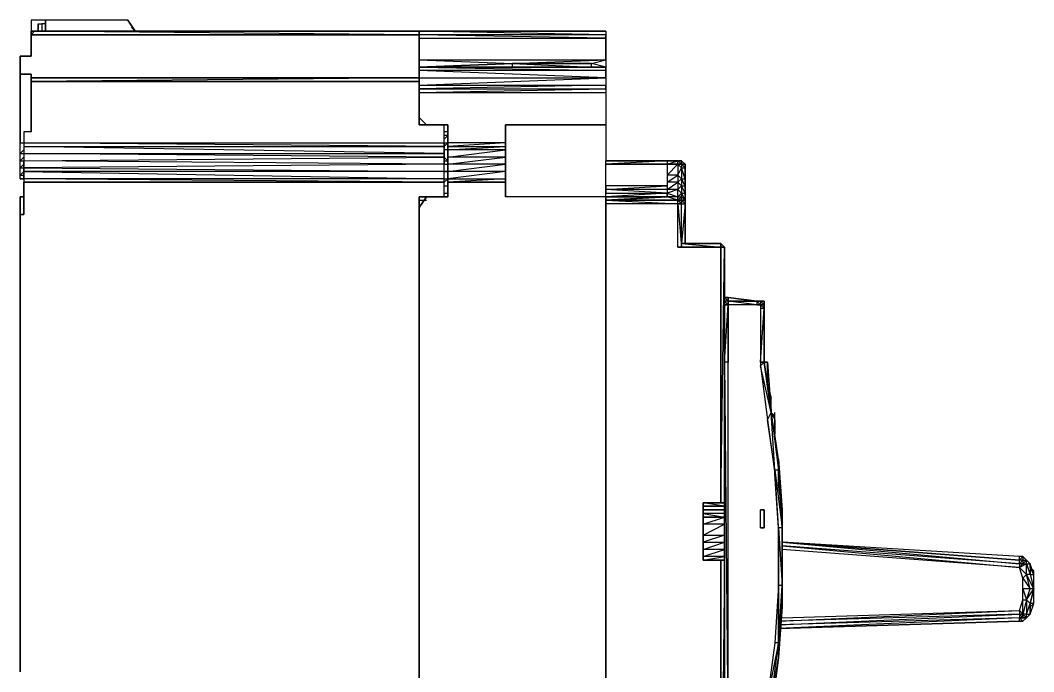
# Model space of a CAD drawing. Extents: x 0 to 125, y 0 to 161.
# Drawn here: x 0 to 125.3, y 80.5 to 161 of the extents above; entities that cross this region are included whole.
import ezdxf

# ---------------------------------------------------------------- set-up
doc = ezdxf.new("R2010")
doc.units = 0

# ---------------------------------------------------------------- blocks, each defined once
blk = doc.blocks.new('cvs-2')
at = {"flags": 128}
for points in [[(-24184.15, 27772.13), (-24184.15, 27772.58), (-24185.93, 27772.58), (-24185.93, 27771.24), (-24185.04, 27771.24), (-24185.04, 27772.13), (-24184.6, 27772.13)], [(-24173.94, 27772.58), (-24184.15, 27772.58), (-24185.93, 27772.58), (-24185.93, 27771.24), (-24185.93, 27770.8), (-24185.93, 27770.36)], [(-24173.94, 27772.58), (-24184.15, 27772.58), (-24184.15, 27772.13), (-24184.6, 27772.13), (-24184.6, 27771.24)], [(-24185.49, 27771.24), (-24185.93, 27770.8), (-24185.49, 27771.24), (-24185.93, 27771.24), (-24185.93, 27770.8), (-24185.93, 27768.14), (-24187.26, 27768.14), (-24187.26, 27765.91), (-24185.93, 27765.91), (-24185.93, 27765.47), (-24185.93, 27765.03), (-24185.93, 27758.78)], [(-24173.94, 27765.47), (-24185.93, 27765.47), (-24185.93, 27765.91), (-24187.26, 27765.91), (-24187.26, 27768.14), (-24185.93, 27768.14), (-24185.93, 27770.8), (-24137.93, 27770.8), (-24185.93, 27770.8)], [(-24137.93, 27771.24), (-24137.93, 27759.67), (-24137.04, 27759.67), (-24137.93, 27759.67), (-24137.93, 27765.03), (-24185.93, 27765.03), (-24185.93, 27758.78), (-24186.82, 27758.78), (-24186.82, 27757.45), (-24186.82, 27757), (-24186.82, 27756.11), (-24186.82, 27755.23), (-24186.82, 27754.34), (-24186.82, 27753.89), (-24186.82, 27753), (-24186.82, 27752.56), (-24186.82, 27748.56), (-24186.82, 27752.56), (-24161.05, 27752.56)], [(-24185.93, 27770.8), (-24137.93, 27770.8), (-24185.49, 27771.24)], [(-24185.93, 27770.36), (-24185.93, 27770.8), (-24185.93, 27771.24)], [(-24137.93, 27770.8), (-24137.93, 27765.47), (-24149.95, 27765.47), (-24161.94, 27765.47), (-24185.93, 27765.47), (-24173.94, 27765.47), (-24161.94, 27765.47)], [(-24137.93, 27770.8), (-24137.93, 27771.24), (-24185.49, 27771.24), (-24137.93, 27771.24), (-24185.49, 27771.24), (-24137.93, 27771.24), (-24185.49, 27771.24)], [(-24137.93, 27770.36), (-24137.93, 27767.69), (-24114.83, 27767.69), (-24114.83, 27770.36), (-24114.83, 27770.8), (-24137.93, 27770.8), (-24137.93, 27771.24), (-24114.83, 27771.24), (-24114.83, 27770.8), (-24114.83, 27770.36), (-24114.83, 27767.69), (-24114.83, 27766.8), (-24114.83, 27766.36), (-24114.83, 27765.47), (-24114.83, 27764.58), (-24114.83, 27764.11), (-24114.83, 27763.67), (-24114.83, 27759.67), (-24114.83, 27755.23)], [(-24137.93, 27771.24), (-24137.93, 27770.8), (-24137.93, 27770.36), (-24137.93, 27767.69), (-24137.93, 27766.8), (-24126.38, 27767.25)], [(-24187.26, 27753), (-24187.26, 27753.45), (-24187.26, 27754.34), (-24187.26, 27755.23), (-24187.26, 27756.11), (-24187.26, 27757.45), (-24187.26, 27766.8), (-24187.26, 27767.25)], [(-24187.26, 27767.25), (-24187.26, 27766.8), (-24187.26, 27757.45)], [(-24137.93, 27767.69), (-24126.38, 27767.25), (-24114.83, 27767.69)], [(-24137.93, 27767.69), (-24137.93, 27766.8)], [(-24137.93, 27766.8), (-24114.83, 27766.36), (-24114.83, 27766.8), (-24116.6, 27766.8), (-24126.38, 27766.8), (-24126.38, 27767.25)], [(-24114.83, 27765.47), (-24114.83, 27766.36), (-24137.93, 27766.36), (-24137.93, 27766.8), (-24137.93, 27766.36), (-24137.93, 27765.47), (-24137.93, 27764.58), (-24114.83, 27765.47), (-24114.83, 27764.58)], [(-24126.38, 27767.25), (-24116.6, 27767.25), (-24114.83, 27767.69), (-24114.83, 27766.8), (-24116.6, 27767.25)], [(-24126.38, 27767.25), (-24116.6, 27767.25)], [(-24185.93, 27765.03), (-24137.93, 27765.03), (-24137.93, 27765.47)], [(-24149.95, 27765.47), (-24185.93, 27765.47), (-24137.93, 27765.47)], [(-24137.93, 27765.47), (-24137.93, 27764.58), (-24137.93, 27764.11)], [(-24137.93, 27764.11), (-24114.83, 27764.11), (-24114.83, 27764.58)], [(-24137.93, 27760.56), (-24137.93, 27763.67), (-24114.83, 27763.67)], [(-24137.93, 27760.56), (-24137.04, 27759.67), (-24134.37, 27759.67), (-24134.37, 27757.45)], [(-24187.26, 27692.06), (-24187.26, 27716.97), (-24187.26, 27748.56), (-24186.82, 27748.56), (-24187.26, 27748.56), (-24187.26, 27750.78), (-24186.82, 27750.78), (-24187.26, 27750.78), (-24187.26, 27748.56), (-24187.26, 27716.97), (-24187.26, 27692.06)], [(-24137.93, 27668.05), (-24137.93, 27750.78), (-24137.93, 27749.45), (-24137.93, 27668.49)], [(-24137.93, 27668.49), (-24137.93, 27749.45), (-24137.04, 27750.78), (-24134.37, 27750.78), (-24134.37, 27752.56), (-24127.26, 27752.56), (-24127.26, 27753), (-24134.37, 27752.56), (-24134.37, 27753), (-24127.26, 27753), (-24127.26, 27753.89), (-24134.37, 27753.89), (-24127.26, 27754.78), (-24127.26, 27753.89), (-24127.26, 27754.78), (-24134.37, 27754.78), (-24127.26, 27755.67), (-24127.26, 27754.78), (-24127.26, 27755.67), (-24134.37, 27755.67), (-24127.26, 27756.56), (-24127.26, 27755.67), (-24127.26, 27756.56), (-24134.37, 27756.56), (-24127.26, 27757), (-24127.26, 27756.56), (-24127.26, 27757), (-24127.26, 27757.45), (-24127.26, 27759.67), (-24127.26, 27750.78), (-24127.26, 27752.56), (-24134.37, 27752.56), (-24127.26, 27752.56), (-24127.26, 27753), (-24127.26, 27753.89), (-24134.37, 27753), (-24134.37, 27753.89), (-24134.37, 27754.78), (-24134.37, 27755.67), (-24134.37, 27756.56), (-24134.37, 27757), (-24127.26, 27757), (-24127.26, 27757.45), (-24134.37, 27757), (-24134.37, 27757.45), (-24134.37, 27757), (-24134.37, 27756.56), (-24134.82, 27756.56)], [(-24137.93, 27750.78), (-24134.82, 27750.78), (-24136.15, 27750.78), (-24134.82, 27750.78), (-24134.82, 27752.56), (-24134.82, 27753), (-24134.82, 27753.89), (-24134.82, 27754.78), (-24134.82, 27755.67), (-24134.82, 27756.11), (-24134.82, 27757), (-24134.82, 27757.45), (-24134.82, 27759.67)], [(-24134.82, 27757.45), (-24134.82, 27759.67), (-24136.15, 27759.67)], [(-24127.26, 27759.67), (-24114.83, 27759.67), (-24114.83, 27755.23)], [(-24186.82, 27758.78), (-24186.82, 27757.45)], [(-24134.37, 27758.78), (-24134.82, 27758.78)], [(-24134.82, 27757.89), (-24134.37, 27758.34), (-24134.82, 27758.34)], [(-24186.82, 27756.56), (-24187.26, 27756.11), (-24187.26, 27757.45), (-24186.82, 27757.45)], [(-24186.82, 27757.45), (-24186.82, 27757)], [(-24186.82, 27757), (-24186.82, 27756.11)], [(-24134.82, 27757.45), (-24134.37, 27757.45), (-24134.82, 27757)], [(-24186.82, 27755.67), (-24187.26, 27755.23), (-24187.26, 27756.11), (-24186.82, 27756.11)], [(-24186.82, 27756.11), (-24186.82, 27755.23)], [(-24134.82, 27755.23), (-24134.37, 27755.23), (-24134.82, 27755.67)], [(-24134.37, 27756.56), (-24134.37, 27755.67), (-24134.37, 27754.78), (-24134.37, 27753.89), (-24134.37, 27753), (-24134.37, 27752.56), (-24134.37, 27750.78)], [(-24186.82, 27754.78), (-24187.26, 27754.34), (-24187.26, 27755.23), (-24186.82, 27755.23)], [(-24186.82, 27753.89), (-24187.26, 27753.45), (-24187.26, 27754.34), (-24186.82, 27754.34)], [(-24186.82, 27753.89), (-24186.82, 27754.34), (-24134.82, 27753.89), (-24134.82, 27754.78), (-24186.82, 27754.34), (-24186.82, 27755.23)], [(-24134.82, 27754.78), (-24134.37, 27754.78)], [(-24114.83, 27662.27), (-24114.83, 27662.72), (-24114.83, 27749.89), (-24114.83, 27750.34), (-24114.83, 27750.78), (-24114.83, 27751.23), (-24114.83, 27751.67), (-24114.83, 27752.12), (-24114.83, 27754.78), (-24114.83, 27755.23), (-24107.27, 27755.23), (-24114.83, 27754.78)], [(-24107.27, 27752.12), (-24114.83, 27752.12), (-24114.83, 27754.78), (-24114.83, 27755.23), (-24107.27, 27755.23), (-24114.83, 27755.23)], [(-24107.27, 27754.78), (-24107.27, 27753.45), (-24105.94, 27754.78), (-24105.94, 27753.45), (-24107.27, 27753.45), (-24107.27, 27752.56), (-24105.94, 27753.45), (-24105.94, 27752.56), (-24107.27, 27752.56), (-24107.27, 27751.67), (-24114.83, 27751.67), (-24107.27, 27752.12)], [(-24107.27, 27755.23), (-24107.27, 27754.78), (-24107.27, 27753.45), (-24107.27, 27752.56), (-24107.27, 27751.67), (-24107.27, 27751.23), (-24107.27, 27750.78)], [(-24107.27, 27754.78), (-24105.94, 27754.78), (-24105.94, 27755.23)], [(-24105.05, 27745.01), (-24100.61, 27745.01), (-24105.5, 27745.01), (-24100.61, 27744.56), (-24105.94, 27744.56), (-24105.5, 27744.56), (-24105.5, 27745.01), (-24105.5, 27749.89), (-24105.05, 27749.89), (-24105.5, 27745.01), (-24105.05, 27745.01), (-24105.05, 27749.89), (-24105.05, 27745.01), (-24105.05, 27749.89), (-24105.05, 27750.34), (-24105.05, 27750.78), (-24105.05, 27751.67), (-24105.05, 27752.56), (-24105.05, 27753.45), (-24105.05, 27754.34), (-24105.05, 27754.78), (-24105.5, 27755.23)], [(-24105.05, 27754.34), (-24105.05, 27753), (-24105.5, 27754.34), (-24105.05, 27754.34), (-24105.5, 27754.78), (-24105.94, 27754.78)], [(-24105.05, 27754.34), (-24105.5, 27754.78), (-24105.5, 27755.23)], [(-24105.5, 27754.78), (-24105.5, 27755.23)], [(-24105.05, 27754.78), (-24105.5, 27755.23)], [(-24105.05, 27754.34), (-24105.05, 27754.78)], [(-24187.26, 27753), (-24187.26, 27753.45), (-24186.82, 27753.45)], [(-24134.82, 27752.56), (-24134.82, 27753), (-24186.82, 27753), (-24186.82, 27753.89)], [(-24134.82, 27753), (-24134.37, 27753), (-24134.82, 27752.56)], [(-24161.05, 27752.56), (-24186.82, 27752.56)], [(-24136.15, 27633.37), (-24137.93, 27633.37), (-24137.93, 27656.05), (-24132.15, 27656.5), (-24132.15, 27656.94), (-24131.71, 27656.94), (-24131.71, 27667.16), (-24132.15, 27667.6), (-24137.93, 27668.05), (-24137.93, 27750.78), (-24134.82, 27750.78), (-24134.82, 27752.56)], [(-24134.82, 27752.12), (-24134.37, 27752.12)], [(-24114.83, 27750.78), (-24114.83, 27662.72), (-24114.83, 27662.27), (-24131.71, 27662.27), (-24131.71, 27662.72), (-24131.71, 27667.16), (-24131.71, 27662.72), (-24114.83, 27662.72), (-24114.83, 27750.78), (-24127.26, 27750.78), (-24127.26, 27752.56)], [(-24114.83, 27752.12), (-24114.83, 27751.67)], [(-24107.27, 27751.67), (-24105.94, 27752.56), (-24105.94, 27751.67), (-24107.27, 27751.67), (-24107.27, 27751.23)], [(-24134.37, 27750.78), (-24137.04, 27750.78), (-24137.93, 27749.45)], [(-24134.82, 27751.23), (-24134.37, 27751.23)], [(-24114.83, 27750.78), (-24127.26, 27750.78)], [(-24107.27, 27751.23), (-24114.83, 27751.67), (-24114.83, 27751.23)], [(-24105.94, 27750.34), (-24105.94, 27750.78), (-24107.27, 27750.78), (-24107.27, 27751.23)], [(-24105.5, 27750.78), (-24105.05, 27750.34), (-24105.5, 27751.23), (-24105.05, 27751.23), (-24105.05, 27750.34)], [(-24137.93, 27750.34), (-24137.04, 27750.34)], [(-24105.94, 27749.89), (-24105.94, 27750.34), (-24114.83, 27750.34)], [(-24114.83, 27749.89), (-24114.83, 27750.34), (-24105.94, 27749.89), (-24105.5, 27749.89), (-24105.5, 27750.34)], [(-24105.94, 27744.56), (-24105.94, 27749.89), (-24114.83, 27749.89), (-24114.83, 27662.72)], [(-24105.5, 27750.34), (-24105.05, 27750.34), (-24105.05, 27749.89), (-24105.05, 27745.01)], [(-24114.83, 27662.27), (-24114.83, 27662.72), (-24100.61, 27662.72), (-24100.61, 27705.86), (-24102.83, 27705.86), (-24102.83, 27712.97), (-24100.61, 27712.97), (-24100.61, 27744.56)], [(-24102.83, 27705.86), (-24100.61, 27705.86), (-24100.17, 27705.86), (-24100.17, 27712.97), (-24100.17, 27744.56), (-24100.61, 27745.01), (-24100.61, 27744.56), (-24100.61, 27745.01), (-24105.05, 27745.01), (-24100.61, 27745.01), (-24105.05, 27745.01), (-24100.61, 27745.01), (-24100.17, 27744.56), (-24100.61, 27744.56)], [(-24099.72, 27737.87), (-24099.72, 27738.32), (-24100.17, 27738.32)], [(-24096.17, 27737.87), (-24099.72, 27737.87), (-24096.17, 27737.87), (-24099.72, 27738.32), (-24096.17, 27737.87), (-24095.72, 27737.87), (-24096.17, 27737.87), (-24095.72, 27737.87), (-24095.72, 27737.43)], [(-24100.17, 27730.32), (-24100.17, 27737.43)], [(-24096.17, 27737.43), (-24099.72, 27737.43)], [(-24095.72, 27737.43), (-24096.17, 27737.87), (-24095.72, 27737.87)], [(-24095.28, 27737.43), (-24095.72, 27737.87)], [(-24095.72, 27736.99), (-24095.72, 27730.32), (-24095.72, 27729.88), (-24094.84, 27723.21), (-24093.95, 27716.52), (-24093.5, 27709.42), (-24093.5, 27702.75), (-24093.95, 27695.64), (-24094.84, 27688.95), (-24095.72, 27682.29), (-24095.28, 27681.85), (-24095.28, 27672.52)], [(-24095.28, 27730.32), (-24095.72, 27730.32), (-24095.28, 27736.99)], [(-24095.28, 27737.43), (-24095.28, 27736.99)], [(-24099.72, 27664.5), (-24099.72, 27664.94), (-24099.72, 27664.5), (-24100.17, 27664.5), (-24099.72, 27664.94), (-24100.17, 27664.94), (-24100.17, 27681.85), (-24099.72, 27664.94), (-24099.72, 27681.85), (-24100.17, 27681.85), (-24100.17, 27730.32), (-24100.17, 27718.33)], [(-24093.5, 27702.75), (-24093.5, 27709.42), (-24093.5, 27709.86), (-24093.95, 27716.52), (-24093.95, 27716.97), (-24094.84, 27723.21), (-24094.39, 27724.1), (-24095.72, 27729.88)], [(-24094.39, 27724.1), (-24095.28, 27730.32)], [(-24094.39, 27724.1), (-24094.84, 27727.66), (-24094.84, 27730.32)], [(-24094.39, 27724.1), (-24094.84, 27730.32)], [(-24094.39, 27724.55), (-24094.39, 27725.88)], [(-24094.39, 27724.1), (-24094.39, 27724.55)], [(-24093.95, 27723.66), (-24094.39, 27724.1), (-24093.95, 27723.21)], [(-24093.5, 27716.97), (-24093.5, 27718.33), (-24094.39, 27724.1)], [(-24093.95, 27721.88), (-24093.95, 27723.21), (-24093.95, 27724.1)], [(-24093.5, 27718.33), (-24093.95, 27721.44), (-24093.95, 27723.21), (-24093.95, 27721.88)], [(-24102.83, 27712.53), (-24100.17, 27712.53), (-24100.17, 27712.97)], [(-24102.83, 27708.08), (-24102.83, 27707.2), (-24100.17, 27708.08), (-24100.17, 27707.2), (-24102.83, 27707.2), (-24102.83, 27706.31), (-24100.17, 27707.2), (-24100.17, 27706.31), (-24102.83, 27706.31), (-24102.83, 27705.86), (-24100.17, 27706.31), (-24100.17, 27705.86), (-24102.83, 27705.86), (-24102.83, 27712.97)], [(-24100.17, 27711.64), (-24100.17, 27712.08), (-24102.83, 27712.08), (-24100.17, 27712.08), (-24100.17, 27712.53), (-24102.83, 27712.53), (-24100.17, 27712.53)], [(-24102.83, 27712.08), (-24100.17, 27712.08)], [(-24095.72, 27709.86), (-24095.72, 27712.08)], [(-24095.28, 27712.08), (-24095.28, 27709.86)], [(-24095.28, 27709.86), (-24095.28, 27712.08)], [(-24102.83, 27705.86), (-24102.83, 27706.31), (-24102.83, 27707.2), (-24102.83, 27708.08), (-24102.83, 27708.97), (-24102.83, 27709.42), (-24102.83, 27709.86), (-24102.83, 27710.75), (-24102.83, 27711.19)], [(-24100.17, 27710.3), (-24100.17, 27711.19)], [(-24102.83, 27708.97), (-24100.17, 27708.97), (-24100.17, 27710.3)], [(-24062.82, 27705.86), (-24063.27, 27706.31), (-24063.71, 27706.31), (-24093.06, 27708.08), (-24063.71, 27705.42), (-24093.06, 27707.64), (-24063.71, 27704.97), (-24093.06, 27707.2)], [(-24063.27, 27706.31), (-24063.71, 27706.31), (-24093.06, 27708.08)], [(-24114.83, 27662.72), (-24100.61, 27662.72), (-24100.17, 27662.72), (-24100.17, 27705.86), (-24100.17, 27662.72)], [(-24100.17, 27705.86), (-24100.61, 27705.86)], [(-24063.71, 27705.42), (-24063.71, 27705.86), (-24063.71, 27706.31)], [(-24063.27, 27705.86), (-24063.71, 27705.86), (-24063.27, 27706.31), (-24063.27, 27705.86), (-24062.82, 27705.86), (-24063.27, 27706.31), (-24062.82, 27705.86)], [(-24063.71, 27705.42), (-24063.27, 27705.86), (-24063.27, 27705.42), (-24062.82, 27705.42), (-24063.71, 27704.97), (-24062.82, 27704.09), (-24062.82, 27705.42), (-24062.38, 27705.42), (-24062.82, 27705.86)], [(-24063.27, 27698.75), (-24063.27, 27699.2), (-24062.82, 27698.75), (-24063.27, 27698.31), (-24062.82, 27698.75), (-24062.82, 27699.2), (-24062.38, 27699.2), (-24062.38, 27699.64), (-24062.38, 27700.09), (-24061.93, 27700.53), (-24061.93, 27701.86), (-24061.93, 27702.31), (-24061.93, 27702.75), (-24061.93, 27704.09), (-24061.93, 27704.53), (-24062.38, 27704.97), (-24062.38, 27705.42)], [(-24062.38, 27704.09), (-24061.93, 27704.09), (-24062.38, 27705.42), (-24062.38, 27704.09), (-24061.93, 27702.31), (-24062.38, 27700.53)], [(-24062.38, 27699.2), (-24062.38, 27700.09), (-24061.93, 27700.53), (-24061.93, 27702.31), (-24061.93, 27704.09), (-24062.38, 27704.97), (-24062.38, 27705.42)], [(-24062.82, 27700.98), (-24062.38, 27702.31), (-24062.82, 27704.09), (-24063.27, 27703.64), (-24062.38, 27702.31), (-24063.27, 27702.31), (-24062.82, 27700.98), (-24062.82, 27699.2), (-24063.27, 27699.2), (-24063.27, 27698.75), (-24062.82, 27698.75), (-24063.71, 27698.75), (-24063.27, 27698.75), (-24063.71, 27699.2), (-24063.27, 27699.2), (-24063.71, 27699.64), (-24063.27, 27700.98), (-24063.27, 27702.31), (-24063.27, 27703.64), (-24063.71, 27704.97)], [(-24061.93, 27700.53), (-24061.93, 27700.98), (-24061.93, 27701.86), (-24061.93, 27702.31), (-24061.93, 27702.75), (-24061.93, 27703.64), (-24061.93, 27704.09), (-24061.93, 27704.53)], [(-24062.38, 27700.53), (-24061.93, 27702.31), (-24062.82, 27704.09)], [(-24093.5, 27695.64), (-24093.5, 27702.75), (-24093.5, 27695.64), (-24093.5, 27693.84), (-24094.39, 27688.51), (-24093.5, 27695.64), (-24093.95, 27695.64)], [(-24062.82, 27699.2), (-24062.38, 27700.53), (-24062.82, 27700.98), (-24061.93, 27702.31), (-24062.38, 27702.31)], [(-24093.06, 27698.75), (-24063.71, 27699.64), (-24063.27, 27699.2)], [(-24063.71, 27698.75), (-24063.27, 27698.31), (-24063.71, 27698.31), (-24063.27, 27698.31), (-24062.82, 27698.75), (-24062.38, 27699.2), (-24062.38, 27699.64)], [(-24063.71, 27698.31), (-24063.71, 27698.75), (-24093.5, 27697.42)], [(-24094.39, 27688.51), (-24093.5, 27695.64), (-24094.84, 27688.95)], [(-24094.39, 27686.73), (-24094.39, 27687.18), (-24094.39, 27687.62), (-24094.39, 27688.07), (-24093.5, 27693.84), (-24093.95, 27690.29)]]:
    blk.add_lwpolyline(points, dxfattribs=at)
for points in [[(-24185.04, 27772.13), (-24185.04, 27771.24), (-24185.04, 27772.13)], [(-24185.04, 27772.13), (-24185.04, 27771.24)], [(-24184.15, 27772.13), (-24184.15, 27772.58)], [(-24184.15, 27772.13), (-24184.15, 27771.24)], [(-24184.15, 27771.24), (-24184.15, 27772.13)], [(-24173.94, 27772.58), (-24173.05, 27771.24)], [(-24185.93, 27771.24), (-24185.49, 27771.24)], [(-24137.93, 27770.8), (-24185.93, 27770.8)], [(-24185.49, 27771.24), (-24137.93, 27771.24)], [(-24173.49, 27771.69), (-24173.05, 27771.24), (-24173.49, 27771.69)], [(-24137.93, 27770.8), (-24137.93, 27771.24), (-24137.93, 27759.67), (-24137.93, 27765.03), (-24137.93, 27765.47)], [(-24137.93, 27771.24), (-24114.83, 27771.24), (-24114.83, 27770.8)], [(-24137.93, 27771.24), (-24114.83, 27771.24)], [(-24137.93, 27770.36), (-24114.83, 27770.36), (-24137.93, 27770.8)], [(-24185.93, 27768.14), (-24185.93, 27770.36)], [(-24187.26, 27767.25), (-24187.26, 27767.69)], [(-24137.93, 27766.8), (-24126.38, 27767.25)], [(-24137.93, 27766.8), (-24126.38, 27766.8), (-24114.83, 27766.8), (-24137.93, 27766.8)], [(-24126.38, 27767.25), (-24116.6, 27766.8), (-24116.6, 27767.25)], [(-24126.38, 27767.25), (-24116.6, 27767.25)], [(-24185.93, 27758.78), (-24185.93, 27765.91)], [(-24114.83, 27765.47), (-24137.93, 27766.36), (-24137.93, 27765.47)], [(-24185.93, 27765.03), (-24185.93, 27765.47), (-24137.93, 27765.47)], [(-24185.93, 27765.03), (-24137.93, 27765.03)], [(-24114.83, 27764.58), (-24137.93, 27764.11), (-24137.93, 27764.58)], [(-24114.83, 27763.67), (-24114.83, 27759.67), (-24127.26, 27759.67), (-24127.26, 27757.45), (-24134.37, 27757.45), (-24134.37, 27759.67), (-24137.04, 27759.67), (-24137.93, 27760.56), (-24137.93, 27763.67), (-24137.93, 27764.11), (-24137.93, 27763.67), (-24114.83, 27764.11)], [(-24186.82, 27757.45), (-24134.82, 27757.45), (-24134.82, 27757)], [(-24186.82, 27757), (-24134.82, 27757), (-24134.82, 27756.11)], [(-24186.82, 27756.11), (-24134.82, 27756.11), (-24134.82, 27755.67)], [(-24186.82, 27755.23), (-24134.82, 27755.67), (-24134.82, 27754.78)], [(-24114.83, 27755.23), (-24107.27, 27755.23)], [(-24107.27, 27754.78), (-24114.83, 27754.78)], [(-24107.27, 27755.23), (-24105.94, 27755.23)], [(-24107.27, 27754.78), (-24105.94, 27755.23), (-24107.27, 27755.23)], [(-24107.27, 27754.78), (-24105.94, 27754.78)], [(-24105.94, 27755.23), (-24105.5, 27755.23), (-24105.5, 27754.78), (-24105.05, 27754.78), (-24105.5, 27754.78), (-24105.5, 27755.23)], [(-24105.5, 27755.23), (-24105.94, 27755.23), (-24105.5, 27755.23)], [(-24105.94, 27755.23), (-24105.5, 27755.23), (-24105.5, 27754.78)], [(-24105.5, 27754.34), (-24105.94, 27754.78), (-24105.5, 27754.78), (-24105.5, 27754.34)], [(-24105.5, 27754.78), (-24105.94, 27754.78)], [(-24105.5, 27753), (-24105.94, 27753.45), (-24105.5, 27754.34), (-24105.5, 27753)], [(-24105.5, 27755.23), (-24105.5, 27754.78), (-24105.5, 27755.23)], [(-24105.05, 27754.78), (-24105.05, 27754.34), (-24105.5, 27754.78)], [(-24105.05, 27754.78), (-24105.05, 27754.34)], [(-24105.05, 27751.23), (-24105.05, 27750.78), (-24105.05, 27750.34), (-24105.05, 27750.78), (-24105.05, 27751.67), (-24105.05, 27752.56), (-24105.05, 27753.45), (-24105.05, 27754.34), (-24105.05, 27753.45), (-24105.05, 27753), (-24105.05, 27752.56), (-24105.05, 27752.12), (-24105.05, 27751.67)], [(-24186.82, 27753), (-24187.26, 27753)], [(-24186.82, 27753), (-24187.26, 27753)], [(-24186.82, 27753.89), (-24134.82, 27753), (-24134.82, 27753.89)], [(-24186.82, 27753), (-24186.82, 27752.56), (-24134.82, 27752.56)], [(-24134.37, 27753.89), (-24134.82, 27753.89)], [(-24105.5, 27752.12), (-24105.94, 27752.56), (-24105.5, 27753), (-24105.5, 27752.12)], [(-24105.5, 27753), (-24105.05, 27753), (-24105.05, 27752.12)], [(-24161.05, 27752.56), (-24134.82, 27752.56)], [(-24134.82, 27752.56), (-24161.05, 27752.56)], [(-24161.05, 27752.56), (-24134.82, 27752.56), (-24161.05, 27752.56)], [(-24105.5, 27751.23), (-24105.94, 27751.67), (-24105.5, 27752.12), (-24105.5, 27751.23)], [(-24105.5, 27752.12), (-24105.05, 27752.12), (-24105.05, 27751.23)], [(-24136.15, 27750.78), (-24137.93, 27750.78)], [(-24137.93, 27749.45), (-24137.93, 27750.78)], [(-24107.27, 27751.23), (-24114.83, 27750.78), (-24114.83, 27751.23)], [(-24114.83, 27750.34), (-24105.94, 27750.34), (-24107.27, 27750.78)], [(-24114.83, 27750.34), (-24107.27, 27750.78), (-24114.83, 27750.78)], [(-24107.27, 27750.78), (-24114.83, 27750.78)], [(-24107.27, 27751.23), (-24105.94, 27750.78), (-24105.94, 27751.67)], [(-24105.94, 27750.78), (-24105.5, 27750.78), (-24105.5, 27751.23), (-24105.94, 27750.78)], [(-24105.5, 27750.78), (-24105.94, 27750.34), (-24105.5, 27750.34)], [(-24114.83, 27750.34), (-24105.94, 27750.34)], [(-24114.83, 27750.34), (-24105.94, 27750.34)], [(-24105.5, 27749.89), (-24105.94, 27750.34), (-24105.5, 27750.34), (-24105.5, 27749.89)], [(-24105.94, 27750.34), (-24105.5, 27750.34)], [(-24105.5, 27744.56), (-24105.5, 27749.89), (-24105.94, 27749.89)], [(-24105.05, 27749.89), (-24105.05, 27750.34), (-24105.5, 27750.34)], [(-24105.05, 27750.34), (-24105.05, 27749.89)], [(-24105.05, 27749.89), (-24105.05, 27745.01)], [(-24100.61, 27744.56), (-24105.5, 27744.56), (-24100.61, 27744.56)], [(-24100.61, 27745.01), (-24100.61, 27744.56), (-24100.17, 27744.56), (-24100.61, 27745.01)], [(-24100.61, 27744.56), (-24100.61, 27712.97)], [(-24100.61, 27712.97), (-24100.17, 27744.56), (-24100.17, 27712.97), (-24100.61, 27712.97)], [(-24100.17, 27737.87), (-24100.17, 27737.43), (-24100.17, 27730.32), (-24100.17, 27712.97), (-24100.17, 27744.56), (-24100.17, 27738.76), (-24100.17, 27738.32)], [(-24100.17, 27738.32), (-24100.17, 27738.76), (-24100.17, 27738.32)], [(-24100.17, 27738.76), (-24100.17, 27738.32)], [(-24100.17, 27738.76), (-24100.17, 27738.32)], [(-24100.17, 27738.32), (-24100.17, 27737.87)], [(-24100.17, 27737.87), (-24100.17, 27738.32), (-24100.17, 27737.87)], [(-24099.72, 27738.32), (-24100.17, 27738.32), (-24099.72, 27738.32), (-24099.72, 27737.87), (-24100.17, 27738.32), (-24099.72, 27738.32), (-24100.17, 27738.32)], [(-24096.17, 27737.87), (-24099.72, 27738.32), (-24096.17, 27737.87)], [(-24100.17, 27737.87), (-24100.17, 27737.43)], [(-24100.17, 27737.43), (-24100.17, 27737.87), (-24100.17, 27737.43)], [(-24099.72, 27737.87), (-24100.17, 27737.87), (-24099.72, 27737.43)], [(-24100.17, 27737.43), (-24099.72, 27737.43)], [(-24100.17, 27730.32), (-24100.17, 27737.43), (-24100.17, 27730.32), (-24100.17, 27737.43)], [(-24100.17, 27730.32), (-24099.72, 27737.43), (-24099.72, 27730.32), (-24100.17, 27730.32)], [(-24099.72, 27737.87), (-24099.72, 27737.43)], [(-24096.17, 27737.87), (-24096.17, 27737.43), (-24099.72, 27737.87)], [(-24099.72, 27730.32), (-24099.72, 27737.43), (-24099.72, 27730.32)], [(-24096.17, 27737.87), (-24095.72, 27737.87), (-24096.17, 27737.87)], [(-24095.72, 27737.43), (-24096.17, 27737.43)], [(-24095.28, 27737.87), (-24095.72, 27737.87)], [(-24095.28, 27737.43), (-24095.72, 27737.87), (-24095.28, 27737.87)], [(-24095.28, 27737.87), (-24095.72, 27737.87), (-24095.28, 27737.87)], [(-24095.72, 27737.43), (-24095.28, 27737.43), (-24095.72, 27737.43)], [(-24095.72, 27737.43), (-24095.72, 27736.99), (-24095.28, 27736.99)], [(-24095.28, 27737.87), (-24095.28, 27737.43), (-24095.28, 27736.99), (-24095.28, 27737.43)], [(-24095.28, 27736.99), (-24095.28, 27737.43)], [(-24095.28, 27730.32), (-24095.28, 27736.99), (-24095.28, 27730.32)], [(-24095.28, 27730.32), (-24095.28, 27736.99), (-24095.28, 27730.32), (-24095.28, 27736.99), (-24095.28, 27730.32)], [(-24099.72, 27730.32), (-24100.17, 27730.32), (-24099.72, 27681.85)], [(-24095.28, 27730.32), (-24095.72, 27730.32), (-24095.28, 27730.32)], [(-24095.28, 27730.32), (-24095.72, 27730.32), (-24095.28, 27730.32)], [(-24095.72, 27729.88), (-24095.28, 27730.32)], [(-24095.28, 27730.32), (-24094.84, 27730.32), (-24095.28, 27730.32)], [(-24094.84, 27730.32), (-24095.28, 27730.32)], [(-24095.28, 27730.32), (-24094.39, 27724.1)], [(-24094.39, 27724.55), (-24094.84, 27727.66), (-24094.84, 27730.32), (-24094.39, 27724.1)], [(-24094.84, 27727.66), (-24094.39, 27725.88)], [(-24094.39, 27724.1), (-24094.39, 27724.55)], [(-24094.39, 27724.1), (-24093.95, 27723.21), (-24093.95, 27721.44)], [(-24094.39, 27724.1), (-24093.5, 27716.97), (-24093.95, 27716.97)], [(-24093.95, 27721.44), (-24093.95, 27721.88), (-24093.95, 27721.44), (-24093.95, 27721.88), (-24093.95, 27721.44)], [(-24093.5, 27718.33), (-24093.06, 27712.08), (-24093.5, 27715.19)], [(-24093.5, 27709.86), (-24093.95, 27716.97), (-24093.06, 27709.86), (-24093.5, 27709.86)], [(-24093.5, 27716.97), (-24093.06, 27712.08), (-24093.06, 27709.86)], [(-24102.83, 27712.97), (-24102.83, 27711.19)], [(-24100.17, 27712.97), (-24100.61, 27712.97), (-24102.83, 27712.97)], [(-24102.83, 27712.97), (-24100.17, 27712.97), (-24100.17, 27712.53), (-24102.83, 27712.97)], [(-24102.83, 27712.97), (-24101.94, 27712.97), (-24102.83, 27712.97)], [(-24101.94, 27712.97), (-24100.17, 27712.97), (-24101.94, 27712.97)], [(-24101.94, 27712.97), (-24100.17, 27712.97)], [(-24100.17, 27705.86), (-24100.17, 27712.97), (-24100.17, 27705.86)], [(-24100.17, 27712.97), (-24100.17, 27705.86), (-24100.17, 27706.31), (-24100.17, 27707.2), (-24100.17, 27708.08), (-24100.17, 27708.97), (-24100.17, 27710.3), (-24100.17, 27711.19), (-24100.17, 27711.64), (-24100.17, 27712.08)], [(-24100.17, 27712.53), (-24102.83, 27712.53)], [(-24102.83, 27712.08), (-24100.17, 27712.08)], [(-24100.17, 27712.08), (-24102.83, 27712.08)], [(-24095.72, 27712.08), (-24095.28, 27712.08)], [(-24095.28, 27712.08), (-24095.28, 27709.86), (-24095.28, 27712.08)], [(-24093.06, 27712.08), (-24093.06, 27705.86), (-24093.06, 27708.97)], [(-24100.17, 27711.64), (-24102.83, 27711.64), (-24100.17, 27711.19)], [(-24102.83, 27711.19), (-24102.83, 27710.3), (-24100.17, 27711.19)], [(-24100.17, 27711.19), (-24102.83, 27711.19)], [(-24102.83, 27711.19), (-24100.17, 27711.19)], [(-24102.83, 27708.97), (-24102.83, 27710.3), (-24102.83, 27711.19), (-24102.83, 27710.75), (-24102.83, 27709.86), (-24102.83, 27709.42)], [(-24100.17, 27710.3), (-24102.83, 27710.3), (-24102.83, 27708.97)], [(-24095.28, 27709.86), (-24095.72, 27709.86)], [(-24093.5, 27702.75), (-24093.5, 27709.86), (-24093.06, 27702.75), (-24093.06, 27700.09), (-24093.5, 27695.64), (-24093.06, 27702.75)], [(-24093.06, 27702.75), (-24093.06, 27709.86), (-24093.06, 27705.86)], [(-24100.17, 27708.97), (-24102.83, 27708.08), (-24100.17, 27708.08)], [(-24102.83, 27708.08), (-24102.83, 27708.97)], [(-24063.71, 27705.86), (-24093.06, 27708.08)], [(-24100.61, 27662.72), (-24100.61, 27705.86)], [(-24100.17, 27705.86), (-24100.61, 27662.72), (-24100.17, 27662.72)], [(-24100.17, 27663.61), (-24100.17, 27664.05), (-24100.17, 27664.5), (-24100.17, 27664.94), (-24100.17, 27681.85), (-24100.17, 27705.86), (-24100.17, 27662.72), (-24100.17, 27663.61)], [(-24093.06, 27702.75), (-24093.06, 27705.86), (-24093.06, 27700.09)], [(-24063.71, 27705.42), (-24063.71, 27704.97), (-24063.27, 27705.42)], [(-24062.82, 27705.86), (-24063.27, 27705.42), (-24062.82, 27705.42)], [(-24062.82, 27705.86), (-24062.38, 27705.42)], [(-24062.82, 27705.42), (-24062.38, 27704.09), (-24062.82, 27704.09)], [(-24062.38, 27704.97), (-24062.38, 27705.42)], [(-24063.27, 27700.98), (-24062.82, 27700.98), (-24063.27, 27699.2)], [(-24062.38, 27700.53), (-24062.38, 27699.2), (-24061.93, 27700.53)], [(-24093.5, 27696.53), (-24093.06, 27700.09), (-24093.5, 27693.84)], [(-24063.71, 27699.2), (-24093.5, 27698.31), (-24063.71, 27699.64), (-24063.71, 27699.2)], [(-24063.71, 27698.75), (-24093.5, 27697.87), (-24063.71, 27699.2), (-24063.71, 27698.75)], [(-24062.82, 27698.75), (-24062.38, 27699.2), (-24062.82, 27698.75)], [(-24062.38, 27699.64), (-24062.38, 27699.2)], [(-24063.71, 27698.31), (-24093.5, 27697.42)]]:
    blk.add_lwpolyline(points, close=True, dxfattribs=at)

msp = doc.modelspace()

# ---------------------------------------------------------------- block references
msp.add_blockref('cvs-2', (24187.26, -27611.58))

doc.saveas('drawing.dxf')
